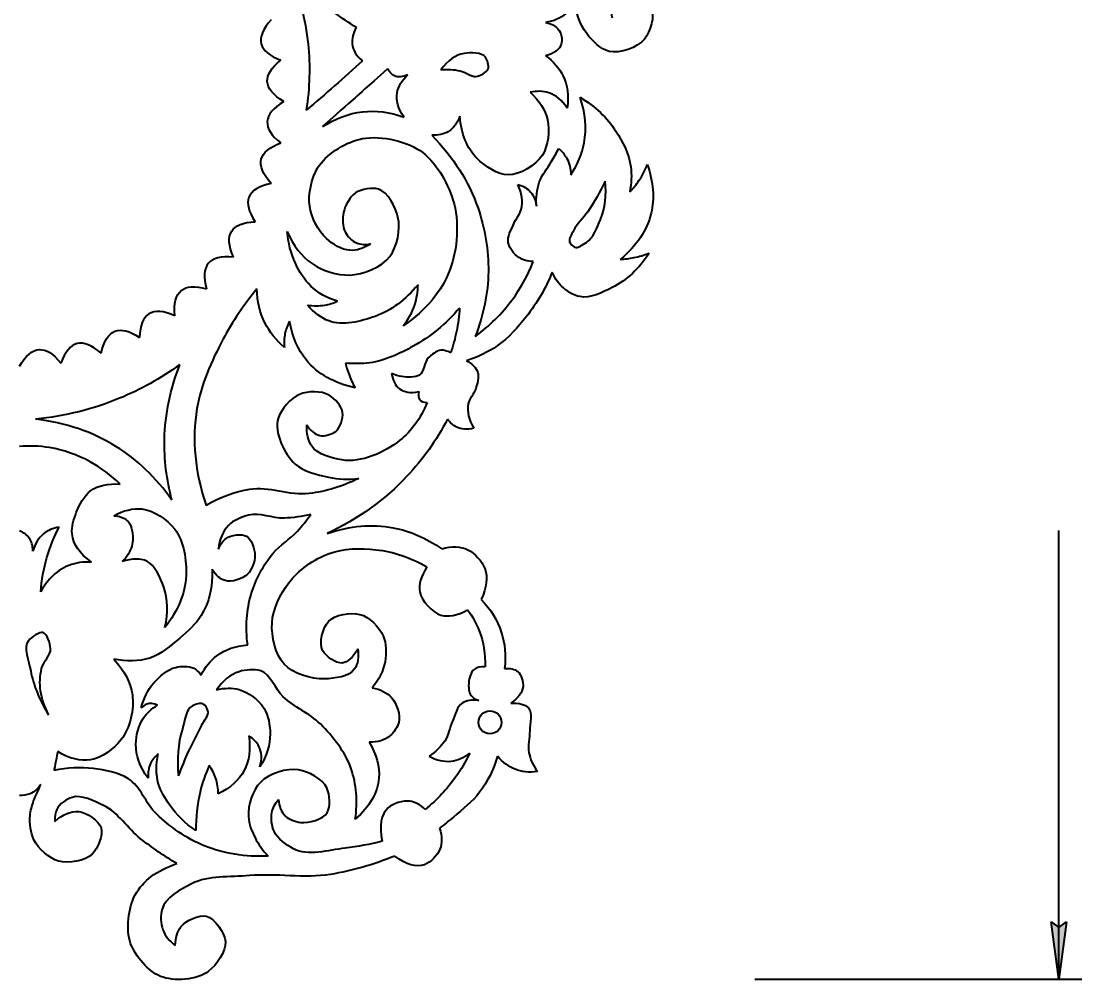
# Model space of a CAD drawing. Header units: millimetres. Extents: x -121 to 221, y -100 to 187.
# Drawn here: x 128.8 to 221, y -97.2 to -13.7 of the extents above; entities that cross this region are included whole.
import ezdxf

# ---------------------------------------------------------------- set-up
doc = ezdxf.new("R2010")
doc.units = ezdxf.units.MM
doc.linetypes.add('K5LT32769', pattern=[0])
doc.linetypes.add('K5LT_THIN', pattern=[0])
doc.styles.add('KDIMTEXTSTYLE', font='GOST_AU.SHX', dxfattribs={"width": 0.96, "oblique": 15, "height": 5})
doc.dimstyles.new('KDIMSTYLE (1.00)', dxfattribs={"dimtxt": 5, "dimasz": 1, "dimexe": 2, "dimexo": 0, "dimgap": 1, "dimtad": 1, "dimtxsty": 'KDIMTEXTSTYLE', "dimsah": 1, "dimcen": 0, "dimdle": 1, "dimadec": 0, "dimazin": 0, "dimtfac": 0.667, "dimtmove": 0, "dimatfit": 3, "dimfxl": 1, "dimtvp": 1, "dimtolj": 1, "dimtzin": 0, "dimarcsym": 0})

# ---------------------------------------------------------------- blocks, each defined once
blk = doc.blocks.new('KDIMARROW_01')
blk.add_hatch(color=0).paths.add_polyline_path([(0, 0), (-5, 0.658), (-4.5, 0), (-5, -0.658)])
at = {"color": 0, "linetype": 'K5LT_THIN'}
for p, q in [((-4.5, 0), (-5, 0.658)), ((-5, 0.658), (0, 0)), ((0, 0), (-5, -0.658)), ((-5, -0.658), (-4.5, 0)), ((0, 0), (-1, 0))]:
    blk.add_line(p, q, dxfattribs=at)

msp = doc.modelspace()

# ---------------------------------------------------------------- linework, layer by layer
at = {"color": 30, "linetype": 'K5LT32769', "true_color": 0xff8000}
msp.add_circle((169.585, -74.618), 1, dxfattribs=at)
for points, knots in [([(157.98, -14.238), (156.66, -13.438), (155.435, -12.529), (154.303, -11.514), (153.528, -10.818), (152.797, -10.073), (152.109, -9.276)], [0, 0, 0, 0, 1, 1, 1, 2, 2, 2, 2]), ([(152.109, -9.276), (152.992, -11.373), (153.545, -13.507), (153.771, -15.678), (153.966, -17.563), (153.915, -19.475), (153.616, -21.416)], [0, 0, 0, 0, 1, 1, 1, 2, 2, 2, 2]), ([(176.986, -11.581), (176.821, -12.182), (176.549, -12.663), (176.168, -13.024), (175.724, -13.443), (175.135, -13.699), (174.399, -13.793)], [0, 0, 0, 0, 1, 1, 1, 2, 2, 2, 2]), ([(180.229, -13.416), (180.107, -12.827), (180.16, -12.358), (180.389, -12.007), (180.632, -11.633), (181.284, -11.321), (181.718, -11.289), (182.368, -11.241), (183.33, -11.978), (183.605, -12.538), (183.942, -13.226), (183.527, -14.623), (183.02, -15.25), (182.424, -15.987), (180.864, -16.544), (179.937, -16.313), (179.232, -16.137), (178.474, -15.402), (177.996, -14.771), (177.351, -13.92), (177.015, -12.857), (176.986, -11.581)], [0, 0, 0, 0, 1, 1, 1, 2, 2, 2, 3, 3, 3, 4, 4, 4, 5, 5, 5, 6, 6, 6, 7, 7, 7, 7]), ([(150.549, -13.57), (149.833, -14.379), (149.553, -15.078), (149.707, -15.669), (149.858, -16.242), (150.419, -16.712), (151.391, -17.079)], [0, 0, 0, 0, 1, 1, 1, 2, 2, 2, 2]), ([(174.399, -13.793), (175.06, -13.943), (175.491, -14.23), (175.691, -14.654), (175.824, -14.937), (175.869, -15.394), (175.783, -15.685), (175.642, -16.165), (175.186, -16.503), (174.414, -16.7)], [0, 0, 0, 0, 1, 1, 1, 2, 2, 2, 3, 3, 3, 3]), ([(157.98, -14.238), (157.676, -14.744), (157.551, -15.224), (157.603, -15.678), (157.664, -16.2), (157.959, -16.687), (158.489, -17.14)], [0, 0, 0, 0, 1, 1, 1, 2, 2, 2, 2]), ([(165.323, -17.915), (165.918, -17.094), (166.59, -16.621), (167.339, -16.498), (167.914, -16.403), (168.893, -16.392), (169.2, -16.83), (169.365, -17.067), (169.51, -17.563), (169.421, -17.827), (169.312, -18.151), (168.73, -18.439), (168.358, -18.491), (167.931, -18.551), (167.47, -18.103), (167.007, -18.004), (166.463, -17.888), (165.902, -17.858), (165.323, -17.915)], [0, 0, 0, 0, 1, 1, 1, 2, 2, 2, 3, 3, 3, 4, 4, 4, 5, 5, 5, 6, 6, 6, 6]), ([(151.674, -20.677), (150.744, -20.129), (150.261, -19.55), (150.226, -18.941), (150.192, -18.349), (150.58, -17.729), (151.391, -17.079)], [0, 0, 0, 0, 1, 1, 1, 2, 2, 2, 2]), ([(158.489, -17.14), (157.693, -17.874), (156.888, -18.598), (156.075, -19.311), (155.264, -20.023), (154.444, -20.724), (153.616, -21.416)], [0, 0, 0, 0, 1, 1, 1, 2, 2, 2, 2]), ([(174.414, -16.7), (175.095, -17.193), (175.597, -17.768), (175.922, -18.423), (176.324, -19.237), (176.452, -20.175), (176.306, -21.238)], [0, 0, 0, 0, 1, 1, 1, 2, 2, 2, 2]), ([(162.443, -18.348), (161.988, -18.561), (161.6, -18.594), (161.28, -18.447), (161.044, -18.339), (160.845, -18.132), (160.682, -17.827)], [0, 0, 0, 0, 1, 1, 1, 2, 2, 2, 2]), ([(162.111, -22.025), (161.601, -21.283), (161.401, -20.582), (161.513, -19.92), (161.606, -19.368), (161.916, -18.844), (162.443, -18.348)], [0, 0, 0, 0, 1, 1, 1, 2, 2, 2, 2]), ([(173.091, -19.869), (173.887, -20.598), (174.385, -21.391), (174.583, -22.246), (174.803, -23.195), (174.643, -24.539), (174.14, -25.325), (173.584, -26.194), (172.172, -27.066), (171.171, -27.053), (170.279, -27.042), (169.146, -26.296), (168.469, -25.613), (167.594, -24.733), (167.092, -23.514), (166.962, -21.958)], [0, 0, 0, 0, 1, 1, 1, 2, 2, 2, 3, 3, 3, 4, 4, 4, 5, 5, 5, 5]), ([(176.306, -21.238), (175.857, -20.559), (175.318, -20.118), (174.691, -19.915), (174.21, -19.76), (173.677, -19.745), (173.091, -19.869)], [0, 0, 0, 0, 1, 1, 1, 2, 2, 2, 2]), ([(151.674, -20.677), (150.744, -21.225), (150.261, -21.804), (150.226, -22.413), (150.192, -23.005), (150.58, -23.626), (151.391, -24.275)], [0, 0, 0, 0, 1, 1, 1, 2, 2, 2, 2]), ([(176.618, -27.04), (177.205, -26.148), (177.589, -25.225), (177.77, -24.271), (178.01, -23.004), (177.892, -21.682), (177.416, -20.306)], [0, 0, 0, 0, 1, 1, 1, 2, 2, 2, 2]), ([(177.416, -20.306), (178.734, -21.097), (179.775, -22.079), (180.539, -23.252), (181.137, -24.169), (181.683, -25.268), (181.824, -26.353), (181.915, -27.055), (181.885, -27.779), (181.735, -28.524)], [0, 0, 0, 0, 1, 1, 1, 2, 2, 2, 3, 3, 3, 3]), ([(155.034, -22.856), (156.152, -22.135), (157.303, -21.707), (158.489, -21.571), (159.663, -21.436), (160.871, -21.587), (162.111, -22.025)], [0, 0, 0, 0, 1, 1, 1, 2, 2, 2, 2]), ([(166.962, -21.958), (166.744, -22.558), (166.419, -22.994), (165.988, -23.265), (165.591, -23.515), (165.103, -23.626), (164.526, -23.598)], [0, 0, 0, 0, 1, 1, 1, 2, 2, 2, 2]), ([(159.209, -33.049), (158.585, -33.448), (157.979, -33.633), (157.392, -33.602), (156.694, -33.567), (155.913, -33.06), (155.377, -32.583), (154.623, -31.915), (154.063, -30.755), (153.915, -29.77), (153.756, -28.716), (154.066, -27.352), (154.601, -26.447), (155.29, -25.284), (156.889, -24.307), (158.19, -23.966), (159.802, -23.544), (162.129, -24.015), (163.506, -24.941), (164.817, -25.822), (165.882, -27.66), (166.364, -29.216), (166.936, -31.062), (166.783, -33.509), (166.098, -35.308), (165.388, -37.174), (164.037, -38.791), (162.044, -40.159)], [0, 0, 0, 0, 1, 1, 1, 2, 2, 2, 3, 3, 3, 4, 4, 4, 5, 5, 5, 6, 6, 6, 7, 7, 7, 8, 8, 8, 9, 9, 9, 9]), ([(164.526, -23.598), (166.408, -25.511), (167.75, -27.63), (168.552, -29.954), (169.145, -31.671), (169.475, -33.618), (169.445, -35.441), (169.415, -37.33), (169.032, -39.212), (168.297, -41.087)], [0, 0, 0, 0, 1, 1, 1, 2, 2, 2, 3, 3, 3, 3]), ([(150.549, -27.785), (149.833, -26.976), (149.553, -26.276), (149.707, -25.686), (149.858, -25.112), (150.419, -24.642), (151.391, -24.275)], [0, 0, 0, 0, 1, 1, 1, 2, 2, 2, 2]), ([(173.628, -29.765), (173.571, -29.024), (173.652, -28.33), (173.871, -27.682), (174.086, -27.047), (174.568, -26.502), (174.913, -25.91), (175.135, -25.527), (175.357, -25.143), (175.577, -24.758)], [0, 0, 0, 0, 1, 1, 1, 2, 2, 2, 3, 3, 3, 3]), ([(175.577, -24.758), (175.866, -25.017), (176.095, -25.305), (176.264, -25.622), (176.487, -26.043), (176.606, -26.515), (176.618, -27.04)], [0, 0, 0, 0, 1, 1, 1, 2, 2, 2, 2]), ([(183.264, -26.154), (183.795, -27.674), (183.905, -29.084), (183.596, -30.385), (183.245, -31.863), (182.351, -33.199), (180.916, -34.394)], [0, 0, 0, 0, 1, 1, 1, 2, 2, 2, 2]), ([(181.735, -28.524), (182.033, -28.22), (182.299, -27.895), (182.533, -27.549), (182.826, -27.117), (183.07, -26.652), (183.264, -26.154)], [0, 0, 0, 0, 1, 1, 1, 2, 2, 2, 2]), ([(179.609, -27.594), (179.729, -28.793), (179.589, -29.9), (179.188, -30.916), (178.908, -31.625), (178.589, -32.497), (177.97, -32.91), (177.672, -33.109), (177.214, -33.459), (176.928, -33.331), (176.769, -33.26), (176.568, -33.037), (176.508, -32.866), (176.411, -32.59), (176.699, -32.215), (176.84, -31.913), (177.128, -31.293), (177.695, -30.824), (178.08, -30.252), (178.651, -29.406), (179.16, -28.52), (179.609, -27.594)], [0, 0, 0, 0, 1, 1, 1, 2, 2, 2, 3, 3, 3, 4, 4, 4, 5, 5, 5, 6, 6, 6, 7, 7, 7, 7]), ([(150.549, -27.785), (149.494, -28.018), (148.856, -28.419), (148.634, -28.988), (148.419, -29.54), (148.597, -30.251), (149.168, -31.119)], [0, 0, 0, 0, 1, 1, 1, 2, 2, 2, 2]), ([(151.965, -31.963), (152.475, -33.192), (153.191, -34.122), (154.114, -34.754), (155.006, -35.365), (156.31, -35.796), (157.37, -35.751), (158.577, -35.7), (160.203, -35.056), (160.893, -34.134), (161.512, -33.306), (161.83, -31.761), (161.579, -30.723), (161.366, -29.839), (160.702, -28.519), (159.896, -28.286), (159.345, -28.127), (158.41, -28.274), (157.902, -28.618), (157.405, -28.955), (156.994, -29.689), (156.861, -30.302), (156.746, -30.832), (156.746, -31.536), (156.994, -32.007), (157.194, -32.388), (157.591, -32.793), (157.991, -32.96), (158.344, -33.108), (158.75, -33.137), (159.209, -33.049)], [0, 0, 0, 0, 1, 1, 1, 2, 2, 2, 3, 3, 3, 4, 4, 4, 5, 5, 5, 6, 6, 6, 7, 7, 7, 8, 8, 8, 9, 9, 9, 10, 10, 10, 10]), ([(173.337, -34.58), (172.853, -34.561), (172.44, -34.44), (172.099, -34.217), (171.68, -33.943), (171.257, -33.398), (171.169, -32.932), (171.074, -32.43), (171.439, -31.817), (171.656, -31.293), (171.834, -30.865), (172.192, -30.485), (172.299, -30.053), (172.466, -29.375), (172.37, -28.651), (172.011, -27.882)], [0, 0, 0, 0, 1, 1, 1, 2, 2, 2, 3, 3, 3, 4, 4, 4, 5, 5, 5, 5]), ([(172.011, -27.882), (172.48, -28.016), (172.849, -28.238), (173.118, -28.546), (173.393, -28.862), (173.563, -29.268), (173.628, -29.765)], [0, 0, 0, 0, 1, 1, 1, 2, 2, 2, 2]), ([(147.282, -34.196), (146.851, -33.206), (146.801, -32.454), (147.13, -31.94), (147.45, -31.441), (148.13, -31.168), (149.168, -31.119)], [0, 0, 0, 0, 1, 1, 1, 2, 2, 2, 2]), ([(156.329, -38.033), (155.408, -37.747), (154.632, -37.304), (154.003, -36.704), (153.445, -36.171), (153.005, -35.44), (152.674, -34.732), (152.276, -33.882), (152.04, -32.959), (151.965, -31.963)], [0, 0, 0, 0, 1, 1, 1, 2, 2, 2, 3, 3, 3, 3]), ([(147.282, -34.196), (146.207, -34.093), (145.476, -34.277), (145.089, -34.749), (144.714, -35.208), (144.663, -35.938), (144.938, -36.941)], [0, 0, 0, 0, 1, 1, 1, 2, 2, 2, 2]), ([(183.419, -33.863), (182.547, -35.206), (181.477, -36.196), (180.207, -36.831), (179.364, -37.253), (178.293, -37.814), (177.416, -37.629), (176.855, -37.51), (176.225, -37.143), (175.799, -36.72), (175.464, -36.388), (175.198, -35.982), (175.001, -35.502)], [0, 0, 0, 0, 1, 1, 1, 2, 2, 2, 3, 3, 3, 4, 4, 4, 4]), ([(180.916, -34.394), (181.312, -34.368), (181.704, -34.317), (182.09, -34.239), (182.54, -34.149), (182.983, -34.023), (183.419, -33.863)], [0, 0, 0, 0, 1, 1, 1, 2, 2, 2, 2]), ([(168.297, -41.087), (169.56, -40.166), (170.634, -39.103), (171.519, -37.897), (172.257, -36.891), (172.863, -35.785), (173.337, -34.58)], [0, 0, 0, 0, 1, 1, 1, 2, 2, 2, 2]), ([(175.001, -35.502), (174.417, -36.915), (173.666, -38.202), (172.75, -39.36), (172.02, -40.283), (171.207, -41.221), (170.247, -41.886), (169.436, -42.447), (168.535, -42.883), (167.544, -43.193)], [0, 0, 0, 0, 1, 1, 1, 2, 2, 2, 3, 3, 3, 3]), ([(142.194, -39.285), (142.09, -38.209), (142.274, -37.479), (142.746, -37.092), (143.205, -36.717), (143.936, -36.666), (144.938, -36.941)], [0, 0, 0, 0, 1, 1, 1, 2, 2, 2, 2]), ([(163.329, -36.593), (162.245, -37.916), (161.005, -38.831), (159.608, -39.34), (158.384, -39.785), (156.756, -40.201), (155.576, -39.739), (154.902, -39.475), (154.282, -39.017), (153.715, -38.365)], [0, 0, 0, 0, 1, 1, 1, 2, 2, 2, 3, 3, 3, 3]), ([(162.044, -40.159), (162.495, -39.595), (162.828, -38.989), (163.041, -38.343), (163.224, -37.79), (163.32, -37.206), (163.329, -36.593)], [0, 0, 0, 0, 1, 1, 1, 2, 2, 2, 2]), ([(149.327, -36.956), (148.178, -38.333), (147.194, -39.795), (146.374, -41.341), (145.379, -43.218), (144.455, -45.288), (144.114, -47.344), (143.664, -50.055), (143.93, -52.861), (144.912, -55.762)], [0, 0, 0, 0, 1, 1, 1, 2, 2, 2, 3, 3, 3, 3]), ([(151.711, -42.033), (150.978, -41.41), (150.414, -40.704), (150.019, -39.917), (149.576, -39.034), (149.345, -38.047), (149.327, -36.956)], [0, 0, 0, 0, 1, 1, 1, 2, 2, 2, 2]), ([(153.715, -38.365), (154.229, -38.447), (154.731, -38.447), (155.222, -38.365), (155.598, -38.302), (155.967, -38.192), (156.329, -38.033)], [0, 0, 0, 0, 1, 1, 1, 2, 2, 2, 2]), ([(166.941, -38.616), (165.754, -39.999), (164.407, -41.107), (162.901, -41.939), (161.738, -42.581), (160.442, -43.199), (159.126, -43.374), (158.442, -43.465), (157.742, -43.474), (157.026, -43.401)], [0, 0, 0, 0, 1, 1, 1, 2, 2, 2, 3, 3, 3, 3]), ([(166.941, -38.616), (166.902, -39.308), (166.813, -39.991), (166.676, -40.663), (166.549, -41.283), (166.38, -41.894), (166.171, -42.497)], [0, 0, 0, 0, 1, 1, 1, 2, 2, 2, 2]), ([(142.194, -39.285), (141.203, -38.854), (140.451, -38.803), (139.937, -39.133), (139.439, -39.453), (139.165, -40.132), (139.116, -41.17)], [0, 0, 0, 0, 1, 1, 1, 2, 2, 2, 2]), ([(135.782, -42.551), (136.016, -41.497), (136.417, -40.859), (136.985, -40.637), (137.538, -40.422), (138.248, -40.6), (139.116, -41.17)], [0, 0, 0, 0, 1, 1, 1, 2, 2, 2, 2]), ([(152.16, -39.751), (151.97, -40.111), (151.837, -40.483), (151.763, -40.866), (151.689, -41.244), (151.672, -41.633), (151.711, -42.033)], [0, 0, 0, 0, 1, 1, 1, 2, 2, 2, 2]), ([(157.865, -45.545), (156.02, -45.142), (154.609, -44.347), (153.634, -43.161), (152.888, -42.253), (152.397, -41.116), (152.16, -39.751)], [0, 0, 0, 0, 1, 1, 1, 2, 2, 2, 2]), ([(128.674, -43.677), (129.223, -42.746), (129.801, -42.264), (130.411, -42.228), (131.002, -42.194), (131.623, -42.583), (132.272, -43.394)], [0, 0, 0, 0, 1, 1, 1, 2, 2, 2, 2]), ([(135.782, -42.551), (134.973, -41.836), (134.273, -41.555), (133.683, -41.71), (133.11, -41.861), (132.639, -42.422), (132.272, -43.394)], [0, 0, 0, 0, 1, 1, 1, 2, 2, 2, 2]), ([(166.171, -42.497), (165.867, -42.335), (165.577, -42.266), (165.303, -42.289), (164.911, -42.322), (164.505, -42.664), (164.217, -42.954), (163.84, -43.332), (163.872, -44.175), (163.464, -44.438), (163.088, -44.68), (162.433, -44.643), (161.935, -44.571), (161.628, -44.526), (161.326, -44.438), (161.027, -44.305)], [0, 0, 0, 0, 1, 1, 1, 2, 2, 2, 3, 3, 3, 4, 4, 4, 5, 5, 5, 5]), ([(167.544, -43.193), (168.057, -43.47), (168.382, -43.81), (168.519, -44.212), (168.659, -44.626), (168.48, -45.195), (168.341, -45.652), (168.205, -46.103), (167.786, -46.493), (167.699, -46.936), (167.567, -47.61), (167.73, -48.319), (168.186, -49.063)], [0, 0, 0, 0, 1, 1, 1, 2, 2, 2, 3, 3, 3, 4, 4, 4, 4]), ([(142.616, -43.546), (140.954, -44.737), (139.207, -45.709), (137.373, -46.463), (135.077, -47.408), (132.647, -48.011), (130.082, -48.272)], [0, 0, 0, 0, 1, 1, 1, 2, 2, 2, 2]), ([(141.933, -55.305), (141.461, -53.529), (141.246, -51.763), (141.287, -50.007), (141.338, -47.838), (141.781, -45.684), (142.616, -43.546)], [0, 0, 0, 0, 1, 1, 1, 2, 2, 2, 2]), ([(157.026, -43.401), (157.099, -43.717), (157.191, -44.025), (157.301, -44.327), (157.453, -44.747), (157.641, -45.153), (157.865, -45.545)], [0, 0, 0, 0, 1, 1, 1, 2, 2, 2, 2]), ([(161.027, -44.305), (161.132, -44.922), (161.361, -45.365), (161.714, -45.634), (162.115, -45.94), (162.676, -46.021), (163.397, -45.878)], [0, 0, 0, 0, 1, 1, 1, 2, 2, 2, 2]), ([(153.651, -48.757), (153.979, -49.284), (154.355, -49.595), (154.78, -49.688), (155.199, -49.78), (155.847, -49.602), (156.176, -49.333), (156.575, -49.008), (156.841, -48.199), (156.774, -47.694), (156.701, -47.142), (156.096, -46.483), (155.6, -46.188), (154.933, -45.791), (153.75, -45.827), (153.03, -46.121), (152.248, -46.441), (151.414, -47.439), (151.17, -48.204), (150.8, -49.363), (151.689, -51.308), (152.654, -52.169), (153.365, -52.804), (154.549, -53.122), (155.556, -53.321), (156.399, -53.488), (157.271, -53.524), (158.17, -53.431)], [0, 0, 0, 0, 1, 1, 1, 2, 2, 2, 3, 3, 3, 4, 4, 4, 5, 5, 5, 6, 6, 6, 7, 7, 7, 8, 8, 8, 9, 9, 9, 9]), ([(163.397, -45.878), (163.326, -46.177), (163.348, -46.406), (163.464, -46.564), (163.584, -46.729), (163.806, -46.817), (164.129, -46.83)], [0, 0, 0, 0, 1, 1, 1, 2, 2, 2, 2]), ([(164.129, -46.83), (163.549, -48.208), (162.759, -49.301), (161.758, -50.109), (160.44, -51.173), (158.347, -52.096), (156.708, -51.814), (155.823, -51.663), (154.575, -51.337), (154.094, -50.618), (153.773, -50.14), (153.626, -49.519), (153.651, -48.757)], [0, 0, 0, 0, 1, 1, 1, 2, 2, 2, 3, 3, 3, 4, 4, 4, 4]), ([(141.933, -55.305), (140.551, -53.349), (138.926, -51.793), (137.06, -50.635), (135.022, -49.372), (132.696, -48.584), (130.082, -48.272)], [0, 0, 0, 0, 1, 1, 1, 2, 2, 2, 2]), ([(165.905, -48.266), (164.924, -50.12), (163.745, -51.777), (162.369, -53.236), (160.444, -55.279), (158.131, -56.936), (155.431, -58.207)], [0, 0, 0, 0, 1, 1, 1, 2, 2, 2, 2]), ([(168.186, -49.063), (167.598, -49.211), (167.088, -49.174), (166.658, -48.952), (166.372, -48.805), (166.121, -48.576), (165.905, -48.266)], [0, 0, 0, 0, 1, 1, 1, 2, 2, 2, 2]), ([(137.438, -53.93), (136.639, -53.142), (135.767, -52.491), (134.823, -51.977), (133.739, -51.386), (132.504, -50.945), (131.285, -50.746), (130.434, -50.607), (129.564, -50.571), (128.674, -50.638)], [0, 0, 0, 0, 1, 1, 1, 2, 2, 2, 3, 3, 3, 3]), ([(158.17, -53.431), (156.765, -54.116), (155.333, -54.551), (153.872, -54.738), (152.175, -54.956), (150.344, -54.096), (148.666, -54.384), (147.381, -54.605), (146.129, -55.064), (144.912, -55.762)], [0, 0, 0, 0, 1, 1, 1, 2, 2, 2, 3, 3, 3, 3]), ([(134.946, -60.699), (133.916, -59.974), (133.352, -59.154), (133.254, -58.238), (133.192, -57.66), (133.399, -56.965), (133.623, -56.392), (133.892, -55.701), (134.305, -54.914), (134.869, -54.499), (135.524, -54.018), (136.381, -53.828), (137.438, -53.93)], [0, 0, 0, 0, 1, 1, 1, 2, 2, 2, 3, 3, 3, 4, 4, 4, 4]), ([(136.888, -56.659), (137.736, -56.197), (138.543, -56.002), (139.307, -56.074), (140.341, -56.171), (141.53, -57.019), (142.178, -57.829), (142.984, -58.836), (143.232, -60.571), (143.162, -61.896), (143.08, -63.425), (142.469, -64.914), (141.328, -66.362)], [0, 0, 0, 0, 1, 1, 1, 2, 2, 2, 3, 3, 3, 4, 4, 4, 4]), ([(136.888, -56.659), (137.372, -56.692), (137.75, -56.829), (138.023, -57.068), (138.396, -57.397), (138.55, -58.111), (138.546, -58.638), (138.542, -59.076), (138.387, -59.571), (138.161, -59.961), (138.016, -60.21), (137.831, -60.439), (137.606, -60.646)], [0, 0, 0, 0, 1, 1, 1, 2, 2, 2, 3, 3, 3, 4, 4, 4, 4]), ([(154.001, -56.566), (153.239, -56.739), (152.475, -56.842), (151.709, -56.873), (150.671, -56.916), (149.558, -56.352), (148.586, -56.612), (147.98, -56.774), (147.276, -57.066), (146.848, -57.504), (146.357, -58.006), (146.064, -58.694), (145.971, -59.566)], [0, 0, 0, 0, 1, 1, 1, 2, 2, 2, 3, 3, 3, 4, 4, 4, 4]), ([(148.524, -67.888), (148.314, -66.321), (148.417, -64.844), (148.832, -63.458), (149.207, -62.205), (149.881, -60.932), (150.724, -59.919), (151.324, -59.199), (152.209, -58.713), (152.847, -58.012), (153.261, -57.557), (153.645, -57.075), (154.001, -56.566)], [0, 0, 0, 0, 1, 1, 1, 2, 2, 2, 3, 3, 3, 4, 4, 4, 4]), ([(129.839, -59.73), (129.846, -59.28), (129.743, -58.906), (129.531, -58.607), (129.337, -58.334), (129.052, -58.123), (128.674, -57.976)], [0, 0, 0, 0, 1, 1, 1, 2, 2, 2, 2]), ([(132.131, -57.653), (131.593, -57.747), (131.142, -57.942), (130.777, -58.238), (130.341, -58.591), (130.028, -59.088), (129.839, -59.73)], [0, 0, 0, 0, 1, 1, 1, 2, 2, 2, 2]), ([(130.531, -63.283), (130.606, -62.253), (130.786, -61.254), (131.069, -60.284), (131.333, -59.381), (131.687, -58.504), (132.131, -57.653)], [0, 0, 0, 0, 1, 1, 1, 2, 2, 2, 2]), ([(155.431, -58.207), (157.425, -57.522), (159.334, -57.354), (161.159, -57.703), (162.622, -57.983), (164.03, -58.596), (165.385, -59.541)], [0, 0, 0, 0, 1, 1, 1, 2, 2, 2, 2]), ([(145.971, -59.566), (146.136, -59.154), (146.362, -58.847), (146.648, -58.643), (147.092, -58.325), (148, -58.209), (148.417, -58.443), (148.846, -58.683), (149.152, -59.556), (149.155, -60.119), (149.159, -60.654), (148.882, -61.37), (148.509, -61.735), (148.073, -62.162), (147.125, -62.481), (146.555, -62.304), (146.137, -62.173), (145.763, -61.845), (145.432, -61.319)], [0, 0, 0, 0, 1, 1, 1, 2, 2, 2, 3, 3, 3, 4, 4, 4, 5, 5, 5, 6, 6, 6, 6]), ([(158.104, -68.226), (158.192, -68.968), (158.096, -69.553), (157.817, -69.981), (157.385, -70.644), (156.07, -70.81), (155.202, -70.842), (154.025, -70.886), (152.453, -70.375), (151.693, -69.566), (150.928, -68.753), (150.573, -67.14), (150.64, -65.962), (150.706, -64.79), (151.355, -63.474), (152.075, -62.517), (152.922, -61.392), (154.293, -60.407), (155.616, -59.933), (156.843, -59.493), (158.348, -59.469), (159.667, -59.614), (161.187, -59.78), (162.665, -60.28), (164.101, -61.113)], [0, 0, 0, 0, 1, 1, 1, 2, 2, 2, 3, 3, 3, 4, 4, 4, 5, 5, 5, 6, 6, 6, 7, 7, 7, 8, 8, 8, 8]), ([(165.385, -59.541), (166.276, -59.294), (167.038, -59.322), (167.671, -59.626), (168.276, -59.915), (168.902, -60.625), (169.133, -61.247), (169.419, -62.017), (169.313, -62.912), (168.814, -63.932)], [0, 0, 0, 0, 1, 1, 1, 2, 2, 2, 3, 3, 3, 3]), ([(134.946, -60.699), (134.228, -60.652), (133.567, -60.749), (132.961, -60.991), (132.4, -61.216), (131.853, -61.603), (131.423, -62.037), (131.069, -62.395), (130.772, -62.81), (130.531, -63.283)], [0, 0, 0, 0, 1, 1, 1, 2, 2, 2, 3, 3, 3, 3]), ([(141.328, -66.362), (141.628, -65.096), (141.593, -63.935), (141.221, -62.879), (140.934, -62.064), (140.474, -60.949), (139.759, -60.62), (139.187, -60.357), (138.469, -60.366), (137.606, -60.646)], [0, 0, 0, 0, 1, 1, 1, 2, 2, 2, 3, 3, 3, 3]), ([(145.432, -61.319), (145.494, -62.863), (145.176, -64.201), (144.479, -65.334), (144.024, -66.072), (143.309, -66.709), (142.633, -67.288), (141.839, -67.967), (140.966, -68.722), (140.002, -69.026), (139.047, -69.328), (138.006, -69.358), (136.879, -69.119)], [0, 0, 0, 0, 1, 1, 1, 2, 2, 2, 3, 3, 3, 4, 4, 4, 4]), ([(164.101, -61.113), (163.579, -61.912), (163.377, -62.635), (163.495, -63.282), (163.638, -64.061), (164.557, -65.07), (165.314, -65.292), (165.975, -65.486), (166.751, -65.337), (167.642, -64.845)], [0, 0, 0, 0, 1, 1, 1, 2, 2, 2, 3, 3, 3, 3]), ([(168.814, -63.932), (169.646, -64.798), (170.231, -65.746), (170.569, -66.776), (170.889, -67.756), (170.987, -68.811), (170.861, -69.94)], [0, 0, 0, 0, 1, 1, 1, 2, 2, 2, 2]), ([(158.104, -68.226), (157.678, -68.993), (157.222, -69.405), (156.737, -69.463), (156.205, -69.525), (155.296, -68.867), (155.036, -68.373), (154.705, -67.743), (155.052, -66.376), (155.541, -65.847), (156.073, -65.272), (157.48, -65.017), (158.279, -65.236), (159.061, -65.451), (159.96, -66.316), (160.299, -67.097), (160.579, -67.741), (160.589, -68.639), (160.459, -69.356), (160.314, -70.154), (159.942, -70.907), (159.342, -71.616)], [0, 0, 0, 0, 1, 1, 1, 2, 2, 2, 3, 3, 3, 4, 4, 4, 5, 5, 5, 6, 6, 6, 7, 7, 7, 7]), ([(167.642, -64.845), (168.068, -65.423), (168.404, -66.031), (168.651, -66.671), (169.027, -67.641), (169.196, -68.682), (169.161, -69.794)], [0, 0, 0, 0, 1, 1, 1, 2, 2, 2, 2]), ([(131.206, -73.95), (130.437, -72.74), (129.92, -71.47), (129.655, -70.14), (129.487, -69.293), (128.989, -68.11), (129.456, -67.526), (129.717, -67.2), (130.422, -66.721), (130.741, -66.817), (131.075, -66.918), (131.359, -67.747), (131.383, -68.213), (131.413, -68.788), (130.755, -69.349), (130.608, -69.941), (130.294, -71.207), (130.494, -72.543), (131.206, -73.95)], [0, 0, 0, 0, 1, 1, 1, 2, 2, 2, 3, 3, 3, 4, 4, 4, 5, 5, 5, 6, 6, 6, 6]), ([(144.463, -70.503), (144.828, -69.806), (145.29, -69.247), (145.848, -68.826), (146.576, -68.278), (147.468, -67.965), (148.524, -67.888)], [0, 0, 0, 0, 1, 1, 1, 2, 2, 2, 2]), ([(136.879, -69.119), (137.8, -70.108), (138.338, -71.143), (138.494, -72.222), (138.674, -73.463), (138.287, -75.136), (137.519, -76.121), (136.911, -76.902), (135.822, -77.724), (134.861, -77.871), (133.973, -78.008), (133.02, -77.772), (132.004, -77.162)], [0, 0, 0, 0, 1, 1, 1, 2, 2, 2, 3, 3, 3, 4, 4, 4, 4]), ([(139.264, -73.364), (139.477, -72.512), (139.841, -71.789), (140.356, -71.195), (140.852, -70.624), (141.542, -70), (142.263, -69.842), (142.748, -69.735), (143.399, -69.679), (143.832, -69.919), (144.07, -70.049), (144.28, -70.244), (144.463, -70.503)], [0, 0, 0, 0, 1, 1, 1, 2, 2, 2, 3, 3, 3, 4, 4, 4, 4]), ([(157.871, -83.042), (158.097, -81.458), (157.979, -79.996), (157.517, -78.656), (157.021, -77.215), (155.935, -75.858), (154.837, -74.757), (153.906, -73.824), (152.565, -73.302), (151.602, -72.387), (150.89, -71.709), (150.51, -70.418), (149.653, -70.149), (149.109, -69.979), (148.338, -70.034), (147.77, -70.216), (147.015, -70.458), (146.365, -70.982), (145.821, -71.789)], [0, 0, 0, 0, 1, 1, 1, 2, 2, 2, 3, 3, 3, 4, 4, 4, 5, 5, 5, 6, 6, 6, 6]), ([(169.161, -69.794), (168.757, -69.767), (168.44, -69.841), (168.208, -70.015), (167.914, -70.237), (167.778, -70.771), (167.743, -71.167), (167.711, -71.526), (167.732, -72), (167.943, -72.275), (168.092, -72.47), (168.313, -72.618), (168.607, -72.718)], [0, 0, 0, 0, 1, 1, 1, 2, 2, 2, 3, 3, 3, 4, 4, 4, 4]), ([(170.861, -69.94), (171.358, -69.899), (171.739, -69.988), (172.004, -70.205), (172.315, -70.461), (172.49, -71.102), (172.456, -71.508), (172.412, -72.034), (172.057, -72.512), (171.393, -72.943)], [0, 0, 0, 0, 1, 1, 1, 2, 2, 2, 3, 3, 3, 3]), ([(145.821, -71.789), (146.525, -71.615), (147.175, -71.607), (147.77, -71.766), (148.6, -71.989), (149.496, -72.677), (149.941, -73.406), (150.314, -74.016), (150.469, -74.888), (150.473, -75.621), (150.477, -76.583), (150.182, -77.536), (149.586, -78.478)], [0, 0, 0, 0, 1, 1, 1, 2, 2, 2, 3, 3, 3, 4, 4, 4, 4]), ([(159.342, -71.616), (160.074, -71.755), (160.632, -72.039), (161.017, -72.466), (161.477, -72.978), (161.827, -73.959), (161.655, -74.62), (161.548, -75.032), (161.222, -75.507), (160.884, -75.789), (160.428, -76.171), (159.826, -76.357), (159.076, -76.347)], [0, 0, 0, 0, 1, 1, 1, 2, 2, 2, 3, 3, 3, 4, 4, 4, 4]), ([(168.607, -72.718), (168.014, -72.633), (167.534, -72.706), (167.167, -72.94), (166.718, -73.225), (166.573, -73.973), (166.325, -74.512), (166.068, -75.072), (165.994, -75.739), (165.661, -76.24), (165.32, -76.754), (164.862, -77.19), (164.287, -77.547)], [0, 0, 0, 0, 1, 1, 1, 2, 2, 2, 3, 3, 3, 4, 4, 4, 4]), ([(139.864, -79.472), (139.141, -78.494), (138.787, -77.505), (138.802, -76.503), (138.813, -75.766), (139.015, -74.888), (139.433, -74.272), (139.741, -73.818), (140.161, -73.433), (140.694, -73.118)], [0, 0, 0, 0, 1, 1, 1, 2, 2, 2, 3, 3, 3, 3]), ([(140.694, -73.118), (140.343, -72.965), (140.025, -72.939), (139.741, -73.041), (139.569, -73.103), (139.41, -73.21), (139.264, -73.364)], [0, 0, 0, 0, 1, 1, 1, 2, 2, 2, 2]), ([(142.51, -79.272), (142.344, -77.843), (142.457, -76.484), (142.848, -75.195), (143.056, -74.509), (143.126, -73.488), (143.709, -73.195), (143.969, -73.065), (144.424, -72.896), (144.663, -73.026), (144.838, -73.121), (145.007, -73.408), (145.063, -73.611), (145.172, -74.003), (144.713, -74.455), (144.525, -74.872), (144.174, -75.649), (143.738, -76.388), (143.386, -77.164), (143.072, -77.857), (142.78, -78.559), (142.51, -79.272)], [0, 0, 0, 0, 1, 1, 1, 2, 2, 2, 3, 3, 3, 4, 4, 4, 5, 5, 5, 6, 6, 6, 7, 7, 7, 7]), ([(171.393, -72.943), (172.122, -72.912), (172.636, -73.053), (172.934, -73.369), (173.306, -73.763), (173.038, -74.698), (173.041, -75.363), (173.043, -75.983), (172.847, -76.63), (172.961, -77.223), (173.073, -77.807), (173.321, -78.366), (173.705, -78.898)], [0, 0, 0, 0, 1, 1, 1, 2, 2, 2, 3, 3, 3, 4, 4, 4, 4]), ([(148.612, -75.798), (148.791, -76.968), (148.658, -77.972), (148.213, -78.811), (147.77, -79.647), (147.017, -80.319), (145.954, -80.827)], [0, 0, 0, 0, 1, 1, 1, 2, 2, 2, 2]), ([(149.586, -78.478), (149.781, -77.79), (149.751, -77.199), (149.498, -76.706), (149.317, -76.354), (149.022, -76.051), (148.612, -75.798)], [0, 0, 0, 0, 1, 1, 1, 2, 2, 2, 2]), ([(159.076, -76.347), (159.72, -77.428), (160.005, -78.463), (159.932, -79.453), (159.837, -80.725), (159.15, -81.921), (157.871, -83.042)], [0, 0, 0, 0, 1, 1, 1, 2, 2, 2, 2]), ([(140.74, -77.364), (140.447, -77.609), (140.227, -77.885), (140.079, -78.195), (139.899, -78.572), (139.827, -78.998), (139.864, -79.472)], [0, 0, 0, 0, 1, 1, 1, 2, 2, 2, 2]), ([(144.017, -84.025), (143.099, -83.406), (142.34, -82.668), (141.74, -81.81), (141.349, -81.251), (140.955, -80.625), (140.771, -79.979), (140.539, -79.164), (140.529, -78.292), (140.74, -77.364)], [0, 0, 0, 0, 1, 1, 1, 2, 2, 2, 3, 3, 3, 3]), ([(167.832, -77.281), (167.475, -78.025), (167.061, -78.727), (166.591, -79.386), (165.852, -80.421), (164.974, -81.352), (163.955, -82.177)], [0, 0, 0, 0, 1, 1, 1, 2, 2, 2, 2]), ([(164.287, -77.547), (164.942, -77.907), (165.577, -78.055), (166.192, -77.99), (166.755, -77.931), (167.301, -77.695), (167.832, -77.281)], [0, 0, 0, 0, 1, 1, 1, 2, 2, 2, 2]), ([(145.171, -78.364), (144.837, -79.117), (144.575, -79.886), (144.386, -80.672), (144.124, -81.759), (144.001, -82.876), (144.017, -84.025)], [0, 0, 0, 0, 1, 1, 1, 2, 2, 2, 2]), ([(145.954, -80.827), (145.961, -80.356), (145.895, -79.91), (145.755, -79.487), (145.625, -79.092), (145.43, -78.718), (145.171, -78.364)], [0, 0, 0, 0, 1, 1, 1, 2, 2, 2, 2]), ([(170.25, -77.569), (169.893, -78.736), (169.368, -79.777), (168.674, -80.693), (168.055, -81.509), (167.206, -82.17), (166.414, -82.842), (166.018, -83.178), (165.612, -83.503), (165.196, -83.816)], [0, 0, 0, 0, 1, 1, 1, 2, 2, 2, 3, 3, 3, 3]), ([(173.705, -78.898), (172.996, -78.988), (172.349, -78.917), (171.765, -78.685), (171.201, -78.462), (170.696, -78.09), (170.25, -77.569)], [0, 0, 0, 0, 1, 1, 1, 2, 2, 2, 2]), ([(150.309, -86.231), (148.302, -86.329), (146.449, -86.034), (144.749, -85.345), (143.24, -84.733), (141.777, -83.712), (140.585, -82.576), (139.653, -81.687), (139.202, -80.176), (138.148, -79.519), (137.289, -78.984), (136.129, -78.759), (135.091, -78.633), (133.976, -78.497), (132.839, -78.556), (131.68, -78.81)], [0, 0, 0, 0, 1, 1, 1, 2, 2, 2, 3, 3, 3, 4, 4, 4, 5, 5, 5, 5]), ([(151.196, -81.313), (151.246, -81.924), (151.438, -82.397), (151.771, -82.731), (152.087, -83.047), (152.654, -83.246), (153.101, -83.307), (153.864, -83.41), (155.071, -83.037), (155.427, -82.465), (155.736, -81.968), (155.665, -80.892), (155.404, -80.316), (155.051, -79.534), (153.813, -78.892), (152.946, -78.743), (151.907, -78.566), (150.35, -79.08), (149.623, -79.829), (148.964, -80.508), (148.513, -81.817), (148.582, -82.819), (148.623, -83.423), (148.877, -84.075), (149.158, -84.636), (149.447, -85.215), (149.831, -85.747), (150.309, -86.231)], [0, 0, 0, 0, 1, 1, 1, 2, 2, 2, 3, 3, 3, 4, 4, 4, 5, 5, 5, 6, 6, 6, 7, 7, 7, 8, 8, 8, 9, 9, 9, 9]), ([(130.528, -80.006), (130.274, -80.402), (129.964, -80.675), (129.597, -80.826), (129.322, -80.939), (129.014, -80.983), (128.674, -80.959)], [0, 0, 0, 0, 1, 1, 1, 2, 2, 2, 2]), ([(131.746, -83.218), (132.483, -82.59), (133.177, -82.309), (133.828, -82.376), (134.527, -82.448), (135.582, -83.177), (135.778, -83.794), (135.973, -84.411), (135.497, -85.583), (135.002, -86.076), (134.39, -86.686), (132.938, -86.911), (132.078, -86.674), (131.26, -86.448), (130.324, -85.613), (129.934, -84.812), (129.643, -84.215), (129.544, -83.411), (129.603, -82.72), (129.64, -82.293), (129.773, -81.86), (129.907, -81.446), (130.068, -80.951), (130.367, -80.511), (130.528, -80.006)], [0, 0, 0, 0, 1, 1, 1, 2, 2, 2, 3, 3, 3, 4, 4, 4, 5, 5, 5, 6, 6, 6, 7, 7, 7, 8, 8, 8, 8]), ([(142.357, -86.895), (141.261, -86.231), (140.213, -85.508), (139.211, -84.724), (138.081, -83.84), (137.264, -82.442), (135.999, -81.845), (135.167, -81.452), (134.061, -80.858), (133.252, -81.136), (132.771, -81.301), (132.152, -81.702), (131.923, -82.177), (131.78, -82.474), (131.721, -82.821), (131.746, -83.218)], [0, 0, 0, 0, 1, 1, 1, 2, 2, 2, 3, 3, 3, 4, 4, 4, 5, 5, 5, 5]), ([(160.211, -84.946), (159.148, -85.222), (158.078, -85.422), (156.999, -85.544), (155.515, -85.712), (153.743, -86.272), (152.503, -85.611), (151.875, -85.276), (151.107, -84.733), (150.819, -84.082), (150.612, -83.616), (150.513, -82.974), (150.62, -82.465), (150.704, -82.062), (150.896, -81.678), (151.196, -81.313)], [0, 0, 0, 0, 1, 1, 1, 2, 2, 2, 3, 3, 3, 4, 4, 4, 5, 5, 5, 5]), ([(163.955, -82.177), (163.52, -81.771), (163.07, -81.535), (162.604, -81.468), (162.009, -81.383), (161.163, -81.674), (160.743, -82.044), (160.107, -82.604), (159.93, -83.571), (160.211, -84.946)], [0, 0, 0, 0, 1, 1, 1, 2, 2, 2, 3, 3, 3, 3]), ([(165.196, -83.816), (165.426, -84.508), (165.441, -85.114), (165.24, -85.633), (165.028, -86.179), (164.406, -86.796), (163.889, -86.984), (163.164, -87.248), (162.307, -86.997), (161.319, -86.231)], [0, 0, 0, 0, 1, 1, 1, 2, 2, 2, 3, 3, 3, 3]), ([(161.319, -86.231), (159.484, -86.989), (157.616, -87.521), (155.715, -87.826), (153.415, -88.194), (151.005, -87.731), (148.67, -87.937), (146.987, -88.085), (145.084, -87.891), (143.642, -88.645), (142.682, -89.147), (141.342, -89.85), (141.072, -90.838), (140.928, -91.364), (140.94, -92.1), (141.138, -92.633), (141.332, -93.152), (141.694, -93.61), (142.224, -94.006)], [0, 0, 0, 0, 1, 1, 1, 2, 2, 2, 3, 3, 3, 4, 4, 4, 5, 5, 5, 6, 6, 6, 6]), ([(142.224, -94.006), (142.239, -93.335), (142.402, -92.796), (142.711, -92.389), (143.152, -91.811), (144.309, -91.328), (144.926, -91.459), (145.643, -91.611), (146.529, -92.921), (146.588, -93.696), (146.65, -94.513), (145.813, -95.701), (145.126, -96.244), (144.141, -97.021), (142.098, -97.158), (140.939, -96.687), (139.877, -96.254), (138.743, -94.937), (138.347, -93.829), (137.912, -92.608), (138.127, -90.736), (138.746, -89.598), (139.403, -88.39), (140.606, -87.489), (142.357, -86.895)], [0, 0, 0, 0, 1, 1, 1, 2, 2, 2, 3, 3, 3, 4, 4, 4, 5, 5, 5, 6, 6, 6, 7, 7, 7, 8, 8, 8, 8])]:
    msp.add_open_spline(points, degree=3, knots=knots, dxfattribs=at)
for points in [[(160.682, -17.827), (156.916, -21.179), (158.799, -19.503), (155.034, -22.856)], [(132.004, -77.162), (131.788, -78.261), (131.896, -77.712), (131.68, -78.81)]]:
    msp.add_open_spline(points, degree=3, dxfattribs=at)

# ---------------------------------------------------------------- dimensions: what is measured, and where the dimension line sits
at = {"color": 7}
msp.add_linear_dim(base=(219.035, 101.037), p1=(192.597, -96.945), p2=(192.597, 101.037), angle=90, location=(219.035, 2.046), dimstyle='KDIMSTYLE (1.00)', override={"dimexo": 0, "dimpost": '\\H5.0;\\W0.965;\\Q15;<>', "dimblk1": 'KDIMARROW_01', "dimblk2": 'KDIMARROW_01', "dimse1": 0, "dimse2": 0, "dimclrt": 7, "dimtolj": 1}, dxfattribs=at).render()

doc.saveas('drawing.dxf')
